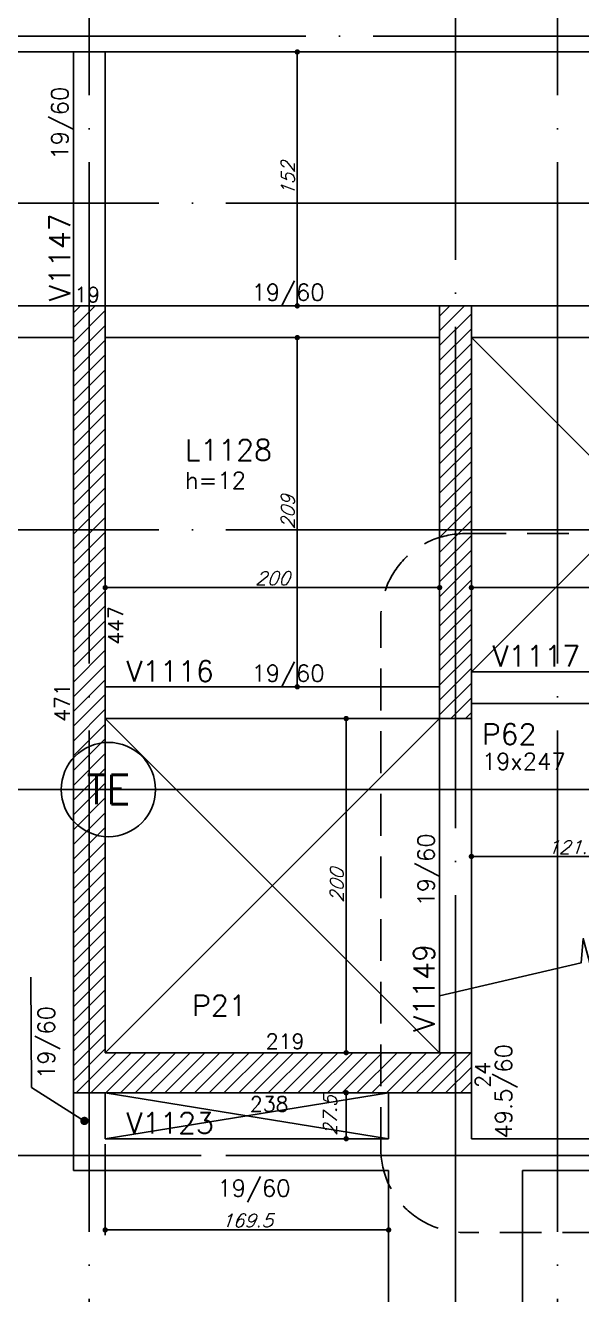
# Model space of a CAD drawing. Extents: x -4723 to 4922, y -2048 to 2452.
# Drawn here: x 1247 to 1580, y -98 to 661 of the extents above; entities that cross this region are included whole.
import ezdxf
from ezdxf import colors
from ezdxf.entities.mleader import LeaderData, LeaderLine
from ezdxf.enums import TextEntityAlignment as Align
from ezdxf.math import Vec2, Vec3

# ---------------------------------------------------------------- set-up
doc = ezdxf.new("R2010")
doc.units = 0
doc.header["$LTSCALE"] = 50
doc.header["$MEASUREMENT"] = 0
doc.linetypes.add('DASHED', pattern=[0.75, 0.5, -0.25])
doc.linetypes.add('EIXO', pattern=[6.8, 6, -0.4, 0, -0.4])
doc.layers.get('0').update_dxf_attribs({"linetype": 'CONTINUOUS'})
doc.layers.get('DEFPOINTS').update_dxf_attribs({"linetype": 'CONTINUOUS'})
for name, color, linetype in [('242', 3, 'CONTINUOUS'), ('F-AUX-RED', 1, 'CONTINUOUS'), ('F-COTAS', 106, 'CONTINUOUS'), ('F-EIXO', 12, 'EIXO'), ('F-LAJES-DIM', 2, 'CONTINUOUS'), ('F-LAJES-NOME', 4, 'CONTINUOUS'), ('F-LEADER', 1, 'CONTINUOUS'), ('F-PILARES-DIM', 172, 'CONTINUOUS'), ('F-PILARES-HACH', 174, 'CONTINUOUS'), ('F-PILARES-NOME', 170, 'CONTINUOUS'), ('F-PILARES-S', 170, 'CONTINUOUS'), ('F-TEXTO', 6, 'CONTINUOUS'), ('F-VIGAS', 3, 'CONTINUOUS'), ('F-VIGAS-DIM', 2, 'CONTINUOUS'), ('F-VIGAS-NOME', 4, 'CONTINUOUS'), ('F-VÃO', 1, 'CONTINUOUS')]:
    doc.layers.add(name, color=color, linetype=linetype)
doc.styles.add('CP-TEXT-INCL', font='simplex.shx', dxfattribs={"oblique": 20})
doc.styles.add('MCP', font='simplex.shx')
doc.styles.add('ROMANS', font='simplex.shx')
doc.styles.get("Standard").update_dxf_attribs({"font": 'simplex.shx'})
doc.dimstyles.new('CP-COTAS-50', dxfattribs={"dimscale": 0.64, "dimtxt": 12.5, "dimasz": 5, "dimexe": 5, "dimexo": 5, "dimgap": 2.5, "dimtad": 1, "dimdec": 1, "dimdsep": 46, "dimtxsty": 'CP-TEXT-INCL', "dimblk1": 'DOT', "dimblk2": 'DOT', "dimsah": 1, "dimcen": 9, "dimclrd": 256, "dimclre": 256, "dimclrt": 256, "dimadec": 0, "dimazin": 0, "dimtfac": 1, "dimtdec": 1, "dimtmove": 2, "dimatfit": 3, "dimldrblk": 'DOT', "dimfxl": 0, "dimtolj": 1, "dimarcsym": 0})

# ---------------------------------------------------------------- blocks, each defined once
blk = doc.blocks.new('_DOT')
at = {"color": 0, "linetype": 'ByBlock'}
blk.add_line((-0.5, 0), (-1, 0), dxfattribs=at)
at = {"color": 0, "linetype": 'ByBlock', "const_width": 0.5}
blk.add_lwpolyline([(-0.25, 0, 1), (0.25, 0, 1)], format="xyb", close=True, dxfattribs=at)
blk = doc.blocks.new('*D57')
at = {"layer": 'DEFPOINTS', "color": 0, "linetype": 'Continuous', "transparency": 16777216}
for p in [(1409.88, 474.5), (1409.88, 474.5), (1409.88, 265.5)]:
    blk.add_point(p, dxfattribs=at)
at = {"layer": 'F-COTAS', "linetype": 'Continuous', "lineweight": -2, "transparency": 16777216}
blk.add_line((1409.88, 268.7), (1409.88, 471.3), dxfattribs=at)
at = {"layer": 'F-COTAS', "linetype": 'Continuous', "lineweight": -2, "transparency": 16777216, "xscale": 3.2, "yscale": 3.2, "zscale": 3.2}
for p, rotation in [((1409.88, 474.5), 90), ((1409.88, 265.5), 270)]:
    blk.add_blockref('_DOT', p, dxfattribs=dict(at, rotation=rotation))
at = {"layer": 'F-COTAS', "linetype": 'Continuous', "transparency": 16777216, "insert": (1404.28, 370), "char_height": 8, "attachment_point": 5, "rotation": 90, "style": 'CP-TEXT-INCL'}
blk.add_mtext('\\A1;209', dxfattribs=at)
blk = doc.blocks.new('*D58')
at = {"layer": 'DEFPOINTS', "color": 0, "linetype": 'Continuous', "transparency": 16777216}
for p in [(1409.88, 645.5), (1409.88, 645.5), (1409.88, 493.5)]:
    blk.add_point(p, dxfattribs=at)
at = {"layer": 'F-COTAS', "linetype": 'Continuous', "lineweight": -2, "transparency": 16777216}
blk.add_line((1409.88, 496.7), (1409.88, 642.3), dxfattribs=at)
at = {"layer": 'F-COTAS', "linetype": 'Continuous', "lineweight": -2, "transparency": 16777216, "xscale": 3.2, "yscale": 3.2, "zscale": 3.2}
for p, rotation in [((1409.88, 645.5), 90), ((1409.88, 493.5), 270)]:
    blk.add_blockref('_DOT', p, dxfattribs=dict(at, rotation=rotation))
at = {"layer": 'F-COTAS', "linetype": 'Continuous', "transparency": 16777216, "insert": (1404.28, 569.5), "char_height": 8, "attachment_point": 5, "rotation": 90, "style": 'CP-TEXT-INCL'}
blk.add_mtext('\\A1;152', dxfattribs=at)
blk = doc.blocks.new('*D126')
at = {"layer": 'DEFPOINTS', "color": 0, "linetype": 'Continuous', "transparency": 16777216}
for p in [(1514, 324.85), (1714, 324.85), (1714, 324.85)]:
    blk.add_point(p, dxfattribs=at)
at = {"layer": 'F-COTAS', "linetype": 'Continuous', "lineweight": -2, "transparency": 16777216}
blk.add_line((1517.2, 324.85), (1710.8, 324.85), dxfattribs=at)
at = {"layer": 'F-COTAS', "linetype": 'Continuous', "lineweight": -2, "transparency": 16777216, "xscale": 3.2, "yscale": 3.2, "zscale": 3.2, "rotation": 180}
blk.add_blockref('_DOT', (1514, 324.85), dxfattribs=at)
at = {"layer": 'F-COTAS', "linetype": 'Continuous', "lineweight": -2, "transparency": 16777216, "xscale": 3.2, "yscale": 3.2, "zscale": 3.2}
blk.add_blockref('_DOT', (1714, 324.85), dxfattribs=at)
at = {"layer": 'F-COTAS', "linetype": 'Continuous', "transparency": 16777216, "insert": (1614, 330.45), "char_height": 8, "attachment_point": 5, "style": 'CP-TEXT-INCL'}
blk.add_mtext('\\A1;200', dxfattribs=at)
blk = doc.blocks.new('*U152')
at = {"layer": 'F-EIXO'}
blk.add_line((0, 0), (7197, 0), dxfattribs=at)
at = {"layer": 'F-TEXTO', "style": 'ROMANS'}
blk.add_attdef('EIXO', text='', height=17.5, dxfattribs=at).set_placement((-28.2072, 0), align=Align.MIDDLE_CENTER)
blk = doc.blocks.new('*U151')
at = {"layer": 'F-EIXO'}
blk.add_line((0, 0), (7285, 0), dxfattribs=at)
at = {"layer": 'F-TEXTO', "style": 'ROMANS'}
blk.add_attdef('EIXO', text='', height=17.5, dxfattribs=at).set_placement((-28.2072, 0), align=Align.MIDDLE_CENTER)
blk = doc.blocks.new('*U150')
at = {"layer": 'F-EIXO'}
blk.add_line((0, 0), (0, -2753.4852), dxfattribs=at)
at = {"layer": 'F-TEXTO', "style": 'ROMANS'}
blk.add_attdef('EIXO', text='', height=17.5, rotation=360, dxfattribs=at).set_placement((0, 28.2072), align=Align.MIDDLE_CENTER)
blk = doc.blocks.new('*U161')
at = {"layer": 'F-EIXO'}
blk.add_line((0, 0), (0, -2655), dxfattribs=at)
at = {"layer": 'F-TEXTO', "style": 'ROMANS'}
blk.add_attdef('EIXO', text='', height=17.5, rotation=360, dxfattribs=at).set_placement((0, 28.21), align=Align.MIDDLE_CENTER)
blk = doc.blocks.new('*U172')
at = {"layer": 'F-EIXO'}
blk.add_line((0, 0), (7285, 0), dxfattribs=at)
at = {"layer": 'F-TEXTO', "style": 'ROMANS'}
blk.add_attdef('EIXO', text='', height=17.5, dxfattribs=at).set_placement((-28.2072, 0), align=Align.MIDDLE_CENTER)
blk = doc.blocks.new('*U174')
at = {"layer": 'F-EIXO'}
blk.add_line((0, 0), (7285, 0), dxfattribs=at)
at = {"layer": 'F-TEXTO', "style": 'ROMANS'}
blk.add_attdef('EIXO', text='', height=17.5, dxfattribs=at).set_placement((-28.2072, 0), align=Align.MIDDLE_CENTER)
blk = doc.blocks.new('*U168')
at = {"layer": 'F-EIXO'}
blk.add_line((0, 0), (7285, 0), dxfattribs=at)
at = {"layer": 'F-TEXTO', "style": 'ROMANS'}
blk.add_attdef('EIXO', text='', height=17.5, dxfattribs=at).set_placement((-28.2072, 0), align=Align.MIDDLE_CENTER)
blk = doc.blocks.new('*U181')
at = {"layer": 'F-EIXO'}
blk.add_line((0, 0), (7197, 0), dxfattribs=at)
at = {"layer": 'F-TEXTO', "style": 'ROMANS'}
blk.add_attdef('EIXO', text='', height=17.5, dxfattribs=at).set_placement((-28.2072, 0), align=Align.MIDDLE_CENTER)
blk = doc.blocks.new('*U178')
at = {"layer": 'F-EIXO'}
blk.add_line((0, 0), (0, -2753.4852), dxfattribs=at)
at = {"layer": 'F-TEXTO', "style": 'ROMANS'}
blk.add_attdef('EIXO', text='', height=17.5, rotation=360, dxfattribs=at).set_placement((0, 28.2072), align=Align.MIDDLE_CENTER)
blk = doc.blocks.new('*D301')
at = {"layer": 'DEFPOINTS', "color": 0, "linetype": 'Continuous', "transparency": 16777216}
for p in [(1439.12, 246.5), (1443.39, 246.5), (1443.39, 46.5)]:
    blk.add_point(p, dxfattribs=at)
at = {"layer": 'F-COTAS', "linetype": 'Continuous', "lineweight": -2, "transparency": 16777216}
for p, q in [((1440.19, 246.5), (1435.92, 246.5)), ((1439.12, 49.7), (1439.12, 243.3)), ((1440.19, 46.5), (1435.92, 46.5))]:
    blk.add_line(p, q, dxfattribs=at)
at = {"layer": 'F-COTAS', "linetype": 'Continuous', "lineweight": -2, "transparency": 16777216, "xscale": 3.2, "yscale": 3.2, "zscale": 3.2}
for p, rotation in [((1439.12, 246.5), 90), ((1439.12, 46.5), 270)]:
    blk.add_blockref('_DOT', p, dxfattribs=dict(at, rotation=rotation))
at = {"layer": 'F-COTAS', "linetype": 'Continuous', "transparency": 16777216, "insert": (1433.52, 146.5), "char_height": 8, "attachment_point": 5, "rotation": 90, "style": 'CP-TEXT-INCL'}
blk.add_mtext('\\A1;200', dxfattribs=at)
blk = doc.blocks.new('*D302')
at = {"layer": 'DEFPOINTS', "color": 0, "linetype": 'Continuous', "transparency": 16777216}
for p in [(1439.12, 22.5), (1451.21, 22.5), (1451.21, -5)]:
    blk.add_point(p, dxfattribs=at)
at = {"layer": 'F-COTAS', "linetype": 'Continuous', "lineweight": -2, "transparency": 16777216}
for p, q in [((1448.01, 22.5), (1435.92, 22.5)), ((1439.12, -1.8), (1439.12, 19.3)), ((1448.01, -5), (1435.92, -5))]:
    blk.add_line(p, q, dxfattribs=at)
at = {"layer": 'F-COTAS', "linetype": 'Continuous', "lineweight": -2, "transparency": 16777216, "xscale": 3.2, "yscale": 3.2, "zscale": 3.2}
for p, rotation in [((1439.12, 22.5), 90), ((1439.12, -5), 270)]:
    blk.add_blockref('_DOT', p, dxfattribs=dict(at, rotation=rotation))
at = {"layer": 'F-COTAS', "linetype": 'Continuous', "transparency": 16777216, "insert": (1429.52, 8.75), "char_height": 8, "attachment_point": 5, "rotation": 90, "style": 'CP-TEXT-INCL'}
blk.add_mtext('\\A1;27.5', dxfattribs=at)
blk = doc.blocks.new('*D303')
at = {"layer": 'DEFPOINTS', "color": 0, "linetype": 'Continuous', "transparency": 16777216}
for p in [(1295, -5), (1464.5, -24), (1464.5, -59.61)]:
    blk.add_point(p, dxfattribs=at)
at = {"layer": 'F-COTAS', "linetype": 'Continuous', "lineweight": -2, "transparency": 16777216}
for p, q in [((1295, -8.2), (1295, -62.81)), ((1464.5, -27.2), (1464.5, -62.81)), ((1298.2, -59.61), (1461.3, -59.61))]:
    blk.add_line(p, q, dxfattribs=at)
at = {"layer": 'F-COTAS', "linetype": 'Continuous', "lineweight": -2, "transparency": 16777216, "xscale": 3.2, "yscale": 3.2, "zscale": 3.2, "rotation": 180}
blk.add_blockref('_DOT', (1295, -59.61), dxfattribs=at)
at = {"layer": 'F-COTAS', "linetype": 'Continuous', "lineweight": -2, "transparency": 16777216, "xscale": 3.2, "yscale": 3.2, "zscale": 3.2}
blk.add_blockref('_DOT', (1464.5, -59.61), dxfattribs=at)
at = {"layer": 'F-COTAS', "linetype": 'Continuous', "transparency": 16777216, "insert": (1379.75, -54.01), "char_height": 8, "attachment_point": 5, "style": 'CP-TEXT-INCL'}
blk.add_mtext('\\A1;169.5', dxfattribs=at)
blk = doc.blocks.new('*D498')
at = {"layer": 'DEFPOINTS', "color": 0, "linetype": 'Continuous', "transparency": 16777216}
for p in [(1295, 324.7), (1495, 324.85), (1495, 324.7)]:
    blk.add_point(p, dxfattribs=at)
at = {"layer": 'F-COTAS', "linetype": 'Continuous', "lineweight": -2, "transparency": 16777216}
for p, q in [((1295, 327.9), (1295, 328.05)), ((1495, 327.9), (1495, 328.05)), ((1298.2, 324.85), (1491.8, 324.85))]:
    blk.add_line(p, q, dxfattribs=at)
at = {"layer": 'F-COTAS', "linetype": 'Continuous', "lineweight": -2, "transparency": 16777216, "xscale": 3.2, "yscale": 3.2, "zscale": 3.2, "rotation": 180}
blk.add_blockref('_DOT', (1295, 324.85), dxfattribs=at)
at = {"layer": 'F-COTAS', "linetype": 'Continuous', "lineweight": -2, "transparency": 16777216, "xscale": 3.2, "yscale": 3.2, "zscale": 3.2}
blk.add_blockref('_DOT', (1495, 324.85), dxfattribs=at)
at = {"layer": 'F-COTAS', "linetype": 'Continuous', "transparency": 16777216, "insert": (1395, 330.45), "char_height": 8, "attachment_point": 5, "style": 'CP-TEXT-INCL'}
blk.add_mtext('\\A1;200', dxfattribs=at)
blk = doc.blocks.new('*U590')
at = {"layer": 'F-EIXO'}
blk.add_line((0, 0), (1131.35, 0), dxfattribs=at)
at = {"layer": 'F-EIXO', "color": 2, "linetype": 'Continuous'}
blk.add_circle((-28.21, 0), 28.21, dxfattribs=at)
at = {"layer": 'F-TEXTO', "style": 'ROMANS'}
blk.add_attdef('EIXO', text='', height=17.5, dxfattribs=at).set_placement((-28.21, 0), align=Align.MIDDLE_CENTER)
blk = doc.blocks.new('A$C569F2698')
at = {"layer": 'F-LEADER'}
blk.add_lwpolyline([(-719.5, 104.57), (-634.91, 124.27), (-633.58, 138.83), (-626.57, 112.27), (-625.24, 126.83), (-516.7, 155.5)], dxfattribs=at)
at = {"layer": 'F-EIXO', "linetype": 'Continuous'}
blk.add_blockref('*U590', (-889.39, 228), dxfattribs=at).add_auto_attribs({'EIXO': 'TE'})
blk = doc.blocks.new('*D591')
at = {"layer": 'DEFPOINTS', "color": 0, "linetype": 'Continuous', "transparency": 16777216}
for p in [(1514, 163.96), (1514, 163.96), (1635.5, 163.96)]:
    blk.add_point(p, dxfattribs=at)
at = {"layer": 'F-COTAS', "linetype": 'Continuous', "lineweight": -2, "transparency": 16777216}
blk.add_line((1632.3, 163.96), (1517.2, 163.96), dxfattribs=at)
at = {"layer": 'F-COTAS', "linetype": 'Continuous', "lineweight": -2, "transparency": 16777216, "xscale": 3.2, "yscale": 3.2, "zscale": 3.2, "rotation": 180}
blk.add_blockref('_DOT', (1514, 163.96), dxfattribs=at)
at = {"layer": 'F-COTAS', "linetype": 'Continuous', "lineweight": -2, "transparency": 16777216, "xscale": 3.2, "yscale": 3.2, "zscale": 3.2}
blk.add_blockref('_DOT', (1635.5, 163.96), dxfattribs=at)
at = {"layer": 'F-COTAS', "linetype": 'Continuous', "transparency": 16777216, "insert": (1574.75, 169.56), "char_height": 8, "attachment_point": 5, "style": 'CP-TEXT-INCL'}
blk.add_mtext('\\A1;121.5', dxfattribs=at)

msp = doc.modelspace()

# ---------------------------------------------------------------- hatches: boundary and pattern name
at = {"layer": 'F-PILARES-HACH', "linetype": 'Continuous'}
h = msp.add_hatch(dxfattribs=at)
h.set_pattern_fill('ANSI31', color=256, scale=50, style=0)
h.paths.add_polyline_path([(1276, 22.5), (1514, 22.5), (1514, 46.5), (1295, 46.5), (1295, 493.5), (1276, 493.5)], flags=16)
h = msp.add_hatch(dxfattribs=at)
h.set_pattern_fill('ANSI31', color=256, scale=50, style=0)
h.paths.add_polyline_path([(1495, 246.5), (1514, 246.5), (1514, 493.5), (1495, 493.5)], flags=16)

# ---------------------------------------------------------------- linework, layer by layer
at = {"layer": '242', "linetype": 'Continuous'}
for p, q in [((1504.5, 370), (1504.5, 370)), ((1285.5, 34.5), (1285.5, 34.5)), ((1285.5, -12), (1285.5, -12))]:
    msp.add_line(p, q, dxfattribs=at)
at = {"layer": 'F-AUX-RED', "color": 4, "linetype": 'DASHED'}
msp.add_lwpolyline([(1509.835, 357.176), (2231.02, 357.176, -0.4142136), (2281.02, 307.176), (2281.02, -11.113, -0.4142136), (2231.02, -61.113), (1509.835, -61.113, -0.4142136), (1459.835, -11.113), (1459.835, 307.176, -0.4142136)], format="xyb", close=True, dxfattribs=at)
at = {"layer": 'F-EIXO'}
msp.add_line((-3709.089, -15), (3550.572, -15), dxfattribs=at)
at = {"layer": 'F-PILARES-S', "linetype": 'Continuous'}
for points in [[(1276, 22.5), (1514, 22.5), (1514, 46.5), (1295, 46.5), (1295, 493.5), (1276, 493.5), (1276, 22.5)], [(1495, 246.5), (1514, 246.5), (1514, 493.5), (1495, 493.5), (1495, 246.5)]]:
    msp.add_lwpolyline(points, dxfattribs=at)
at = {"layer": 'F-VIGAS'}
for points in [[(615, 645.5), (1276, 645.5)], [(1276, 645.5), (1276, 493.5)], [(1295, 645.5), (1276, 645.5)], [(1295, 493.5), (1295, 645.5)], [(1295, 645.5), (1832, 645.5)], [(1276, 493.5), (615, 493.5)], [(1495, 493.5), (1295, 493.5)], [(1723.5, 493.5), (1514, 493.5)], [(615, 474.5), (1276, 474.5)], [(1295, 474.5), (1495, 474.5)], [(1514, 474.5), (1714, 474.5)], [(1714, 274.5), (1514, 274.5)], [(1495, 265.5), (1295, 265.5)], [(1514, 255.5), (1723.5, 255.5)], [(1295, 246.5), (1495, 246.5)], [(1495, 246.5), (1495, 46.5)], [(1514, 46.5), (1514, 246.5)], [(1276, 22.5), (1276, -24)], [(1295, -5), (1295, 22.5)], [(1464.5, 22.5), (1464.5, -5)], [(1514, -5), (1514, 22.5)], [(1464.5, -5), (1295, -5)], [(1887.5, -5), (1514, -5)], [(1276, -24), (1464.5, -24)], [(1464.5, -24), (1464.5, -484.5)], [(1544.5, -484.5), (1544.5, -24)], [(1544.5, -24), (1887.5, -24)]]:
    msp.add_lwpolyline(points, dxfattribs=at)
at = {"layer": 'F-VÃO'}
for p, q in [((1514, 274.5), (1714, 474.5)), ((1514, 474.5), (1714, 274.5)), ((1295, 46.5), (1495, 246.5)), ((1295, 246.5), (1495, 46.5)), ((1295, -5), (1464.5, 22.5)), ((1295, 22.5), (1464.5, -5))]:
    msp.add_line(p, q, dxfattribs=at)

# ---------------------------------------------------------------- block references
at = {"linetype": 'Continuous'}
msp.add_blockref('A$C569F2698', (2214.5, -24), dxfattribs=at)
at = {"layer": 'F-EIXO', "linetype": 'Continuous'}
for name, p in [('*U178', (1285.5, 1939.842)), ('*U150', (1565.5, 1939.842)), ('*U161', (1504.5, 1841.357)), ('*U152', (-3646.32, 655)), ('*U151', (-3734.274, 555)), ('*U174', (-3734.274, 359.5)), ('*U181', (-3646.32, 204)), ('*U172', (-3734.274, -15)), ('*U168', (-3734.274, -15))]:
    msp.add_blockref(name, p, dxfattribs=at)

# ---------------------------------------------------------------- texts
at = {"layer": 'F-LAJES-DIM', "linetype": 'Continuous', "style": 'MCP'}
msp.add_text('h=12', height=10, dxfattribs=at).set_placement((1342.749, 384.046))
at = {"layer": 'F-LAJES-NOME', "linetype": 'Continuous', "style": 'MCP'}
msp.add_text('L1128', height=12.5, dxfattribs=at).set_placement((1342.749, 401.046))
at = {"layer": 'F-PILARES-DIM', "linetype": 'Continuous', "style": 'MCP'}
for s, height, p in [('19', 9, (1276.5, 495.75)), ('19x247', 10, (1520.25, 215.875)), ('219', 9, (1391, 48.75)), ('238', 9, (1381.5, 11.25))]:
    msp.add_text(s, height=height, dxfattribs=at).set_placement(p)
for s, p in [('447', (1305.699, 290.626)), ('471', (1273.75, 244.5)), ('24', (1525.25, 25.5))]:
    msp.add_text(s, height=9, rotation=90, dxfattribs=at).set_placement(p)
at = {"layer": 'F-PILARES-NOME', "linetype": 'Continuous', "style": 'MCP'}
for s, p in [('P62', (1520.25, 230.875)), ('P21', (1346.896, 68.483))]:
    msp.add_text(s, height=12.5, dxfattribs=at).set_placement(p)
at = {"layer": 'F-VIGAS-DIM', "linetype": 'Continuous', "style": 'MCP'}
for s, p in [('19/60', (1272.875, 581)), ('19/60', (1491.875, 134)), ('19/60', (1264.786, 30.707)), ('49.5/60', (1538.251, -4.936))]:
    msp.add_text(s, height=10, rotation=90, dxfattribs=at).set_placement(p)
for p in [(1382.5, 496.625), (1382.5, 268.625), (1362.109, -39.588)]:
    msp.add_text('19/60', height=10, dxfattribs=at).set_placement(p)
at = {"layer": 'F-VIGAS-NOME', "linetype": 'Continuous', "style": 'MCP'}
for s, p in [('V1147', (1274.026, 496.343)), ('V1149', (1491.875, 59))]:
    msp.add_text(s, height=12.5, rotation=90, dxfattribs=at).set_placement(p)
for s, p in [('V1117', (1526.5, 277.625)), ('V1116', (1307.5, 268.625)), ('V1123', (1307.5, -1.875))]:
    msp.add_text(s, height=12.5, dxfattribs=at).set_placement(p)

# ---------------------------------------------------------------- dimensions: what is measured, and where the dimension line sits
at = {"layer": 'F-COTAS', "linetype": 'Continuous'}
for base, p1, p2, angle, picture, middle in [((1409.876, 645.5), (1409.876, 493.5), (1409.876, 645.5), 270, '*D58', (1404.276, 569.5)), ((1409.876, 474.5), (1409.876, 265.5), (1409.876, 474.5), 270, '*D57', (1404.276, 370)), ((1714, 324.854), (1514, 324.854), (1714, 324.854), 180, '*D126', (1614, 330.454))]:
    dim = msp.add_linear_dim(base=base, p1=p1, p2=p2, angle=angle, dimstyle='CP-COTAS-50', dxfattribs=at)
    dim.commit()
    dim.dimension.update_dxf_attribs({"geometry": picture, "text_midpoint": middle})
for base, p1, p2, picture, middle in [((1495, 324.854), (1295, 324.704), (1495, 324.704), '*D498', (1395, 330.454)), ((1464.5, -59.611), (1295, -5), (1464.5, -24), '*D303', (1379.75, -54.011))]:
    dim = msp.add_linear_dim(base=base, p1=p1, p2=p2, dimstyle='CP-COTAS-50', override={"dimfxl": 7.5}, dxfattribs=at)
    dim.commit()
    dim.dimension.update_dxf_attribs({"geometry": picture, "text_midpoint": middle})
for base, p1, p2, picture, middle in [((1439.12, 246.5), (1443.395, 46.5), (1443.395, 246.5), '*D301', (1433.52, 146.5)), ((1439.12, 22.5), (1451.207, -5), (1451.207, 22.5), '*D302', (1429.52, 8.75))]:
    dim = msp.add_linear_dim(base=base, p1=p1, p2=p2, angle=90, dimstyle='CP-COTAS-50', override={"dimfxl": 7.5}, dxfattribs=at)
    dim.commit()
    dim.dimension.update_dxf_attribs({"geometry": picture, "text_midpoint": middle})
dim = msp.add_linear_dim(base=(1514, 163.961), p1=(1635.5, 163.961), p2=(1514, 163.961), dimstyle='CP-COTAS-50', dxfattribs=at)
dim.commit()
dim.dimension.update_dxf_attribs({"geometry": '*D591', "text_midpoint": (1574.75, 169.561)})

# ---------------------------------------------------------------- leaders
at = {"layer": 'F-AUX-RED', "linetype": 'Continuous'}
ml = msp.add_multileader_mtext('Standard', dxfattribs=at)
ml.set_content('', color=256)
ml.set_leader_properties()
ml.set_arrow_properties(name='DOT')
ml.build(insert=Vec2(0, 0))
ml.multileader.update_dxf_attribs({"text_right_attachment_type": 6, "dogleg_length": 0.36, "arrow_head_size": 5})
ctx = ml.context
ctx.base_point, ctx.char_height, ctx.arrow_head_size, ctx.landing_gap_size, ctx.plane_origin, ctx.plane_x_axis, ctx.plane_y_axis = Vec3(1250.439, 91.596), 0.18, 5, 0.09, Vec3(1282.545, 5.658), Vec3(-0.0059121, 0.9999825), Vec3(-0.9999825, -0.0059121)
ctx.right_attachment = 6
notes = []
notes.append((ctx, [(0, (1, 1, 0), (1250.829, 25.75), (-0.0059121, 0.9999825), 65.847, [(0, [(1282.545, 5.658)], 0, [])])]))
ctx.mtext.insert, ctx.mtext.text_direction, ctx.mtext.rotation, ctx.mtext.flow_direction = Vec3(1250.529, 91.686), Vec3(0.0059121, -0.9999825), 4.7183011, 5
for ctx, leaders in notes:
    for number, flags, end, landing, length, lines in leaders:
        leader = LeaderData()
        leader.index, (leader.has_last_leader_line, leader.has_dogleg_vector, leader.attachment_direction) = number, flags
        leader.last_leader_point, leader.dogleg_vector, leader.dogleg_length = Vec3(end), Vec3(landing), length
        for number, points, colour, breaks in lines:
            line = LeaderLine()
            line.index, line.vertices, line.color, line.breaks = number, Vec3.list(points), colors.encode_raw_color(colour), breaks
            leader.lines.append(line)
        ctx.leaders.append(leader)

doc.saveas('drawing.dxf')
